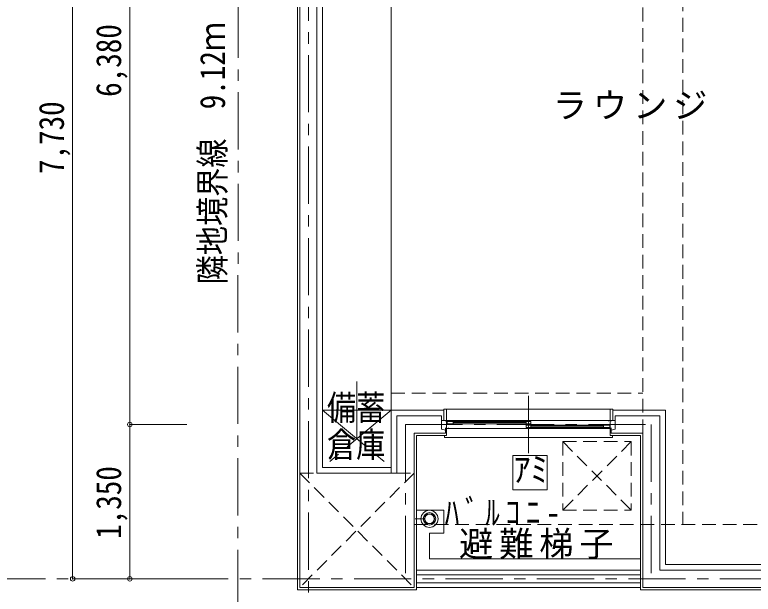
# Model space of a CAD drawing. Units: millimetres at full size; details may follow other scales. Extents: x -443943 to 462275, y -43546 to 79452.
# Drawn here: x -216001 to -209541, y -15352 to -10285 of the extents above; entities that cross this region are included whole.
import ezdxf
from ezdxf.enums import TextEntityAlignment as Align

# ---------------------------------------------------------------- set-up
doc = ezdxf.new("R2010")
doc.units = ezdxf.units.MM
doc.header["$LTSCALE"] = 100
doc.header["$PDMODE"] = 32
doc.header["$PDSIZE"] = 40
doc.linetypes.add('CHAIN1', pattern=[8, 5, -1, 1, -1])
doc.linetypes.add('DASHED1', pattern=[1.8, 1.2, -0.6])
for name, color, linetype, lineweight in [('4-0_仕上', 7, 'Continuous', 15), ('4-1_通り芯', 4, 'Continuous', 9), ('4-2_躯体', 3, 'Continuous', 20), ('4-3_建具', 4, 'Continuous', 9), ('4-4_寸法', 7, 'Continuous', 15), ('4-5_文字', 7, 'Continuous', 15), ('4-A_目地･ﾊｯﾁ', 4, 'Continuous', 9), ('4-B_E-PANL', 1, 'Continuous', 18), ('4-F__', 4, 'Continuous', 9)]:
    doc.layers.add(name, color=color, linetype=linetype, lineweight=lineweight)
doc.styles.add('ＭＳ ゴシック', font='')
doc.styles.get('ＭＳ ゴシック').set_extended_font_data('MS Gothic')

msp = doc.modelspace()

# ---------------------------------------------------------------- linework, layer by layer
at = {"layer": '4-0_仕上', "linetype": 'DASHED1'}
for p, q in [((-210507.5, -13943.1), (-210507.5, -7613.1)), ((-210157.5, -7613.1), (-210157.5, -14743.1)), ((-212707.5, -13593.1), (-210507.5, -13593.1)), ((-212507.5, -14743.1), (-207332.5, -14743.1))]:
    msp.add_line(p, q, dxfattribs=at)
at = {"layer": '4-0_仕上'}
for p, q in [((-213307.5, -8463.1), (-213307.5, -14243.1)), ((-212247.5, -13743.1), (-213307.5, -13743.1)), ((-212707.5, -13743.1), (-212707.5, -14243.1)), ((-210307.5, -13743.1), (-210767.5, -13743.1)), ((-210307.5, -15093.1), (-210307.5, -13743.1)), ((-212222.5, -13963.1), (-212487.5, -13963.1)), ((-212487.5, -13963.1), (-212487.5, -15313.1)), ((-210527.5, -13963.1), (-210792.5, -13963.1)), ((-213307.5, -14243.1), (-212707.5, -14243.1)), ((-210307.5, -15093.1), (-209385, -15093.1)), ((-212487.5, -15143.1), (-210527.5, -15143.1)), ((-212487.5, -15293.1), (-210527.5, -15293.1)), ((-212487.5, -15313.1), (-213527.5, -15313.1)), ((-209360, -15313.1), (-210527.5, -15313.1))]:
    msp.add_line(p, q, dxfattribs=at)
for points in [[(-213527.5, -15313.1), (-213527.5, -7393.1), (-183337.5, -7393.1)], [(-210527.5, -15313.1), (-210527.5, -15188.9), (-210527.5, -13963.1)]]:
    msp.add_lwpolyline(points, dxfattribs=at)
at = {"layer": '4-1_通り芯', "linetype": 'CHAIN1'}
for p, q in [((-213432.5, -4238.1), (-213432.5, -19068.1)), ((-212582.5, -13868.1), (-210432.5, -13868.1)), ((-212582.5, -13868.1), (-212582.5, -15218.1)), ((-210432.5, -13868.1), (-210432.5, -15218.1)), ((-217032.5, -15218.1), (-175682.5, -15218.1))]:
    msp.add_line(p, q, dxfattribs=at)
at = {"layer": '4-2_躯体'}
for p, q in [((-213507.5, -15293.1), (-213507.5, -7413.1)), ((-213357.5, -8413.1), (-213357.5, -14293.1)), ((-212657.5, -13793.1), (-212657.5, -14293.1)), ((-212267.5, -13793.1), (-212657.5, -13793.1)), ((-210357.5, -13793.1), (-210747.5, -13793.1)), ((-210747.5, -13908.7), (-210747.5, -13793.1)), ((-210357.5, -15143.1), (-210357.5, -13793.1)), ((-212232.5, -13943.1), (-212507.5, -13943.1)), ((-212232.5, -13943.1), (-212232.5, -13918.1)), ((-210782.5, -13918.1), (-210747.5, -13908.7)), ((-210782.5, -13918.1), (-210782.5, -13943.1)), ((-210507.5, -13943.1), (-210782.5, -13943.1)), ((-210507.5, -15293.1), (-210507.5, -13943.1)), ((-213357.5, -14293.1), (-212657.5, -14293.1)), ((-210357.5, -15143.1), (-209405, -15143.1)), ((-209370, -15293.1), (-210507.5, -15293.1))]:
    msp.add_line(p, q, dxfattribs=at)
at = {"layer": '4-2_躯体', "linetype": 'DASHED1'}
for p, q in [((-213507.5, -14293.1), (-213357.5, -14293.1)), ((-213507.5, -14293.1), (-212507.5, -15293.1)), ((-212507.5, -14293.1), (-213507.5, -15293.1)), ((-212657.5, -14293.1), (-212507.5, -14293.1))]:
    msp.add_line(p, q, dxfattribs=at)
at = {"layer": '4-2_躯体'}
for points in [[(-212267.5, -13793.1), (-212267.5, -13908.7), (-212232.5, -13918.1)], [(-212507.5, -13943.1), (-212507.5, -15293.1), (-213507.5, -15293.1)]]:
    msp.add_lwpolyline(points, dxfattribs=at)
at = {"layer": '4-3_建具', "color": 7, "lineweight": 15}
for p, q in [((-212707.5, -8413.1), (-212707.5, -14293.1)), ((-212247.5, -13733.1), (-210767.5, -13733.1)), ((-212247.5, -13833.1), (-212247.5, -13733.1)), ((-212222.5, -13733.1), (-212222.5, -13833.1)), ((-210792.5, -13733.1), (-210792.5, -13833.1)), ((-210767.5, -13833.1), (-210767.5, -13733.1)), ((-212222.5, -13833.1), (-212247.5, -13833.1)), ((-210792.5, -13833.1), (-210767.5, -13833.1)), ((-212232.5, -13918.1), (-212222.5, -13918.1)), ((-212222.5, -13918.1), (-212222.5, -13963.1)), ((-210792.5, -13918.1), (-210782.5, -13918.1)), ((-210792.5, -13918.1), (-210792.5, -13963.1))]:
    msp.add_line(p, q, dxfattribs=at)
at = {"layer": '4-3_建具'}
for p, q in [((-213007.5, -13493.1), (-213007.5, -13993.1)), ((-211507.5, -13618.1), (-211507.5, -14118.1)), ((-212247.5, -13833.1), (-212267.5, -13833.1)), ((-212232.5, -13838.1), (-212232.5, -13833.1)), ((-212232.5, -13833.1), (-210782.5, -13833.1)), ((-212222.5, -13833.1), (-212222.5, -13918.1)), ((-212219.5, -13840.6), (-211487.5, -13840.6)), ((-212219.5, -13863.6), (-212219.5, -13840.6)), ((-211487.5, -13863.6), (-212219.5, -13863.6)), ((-212207.5, -13833.1), (-212207.5, -13838.1)), ((-212165, -13840.6), (-212165, -13863.6)), ((-211527.5, -13852.1), (-212165, -13852.1)), ((-211527.5, -13840.6), (-211527.5, -13863.6)), ((-211527.5, -13872.6), (-211527.5, -13895.6)), ((-210795.5, -13872.6), (-211527.5, -13872.6)), ((-211487.5, -13840.6), (-211487.5, -13863.6)), ((-211487.5, -13872.6), (-211487.5, -13895.6)), ((-210850, -13884.1), (-211487.5, -13884.1)), ((-210850, -13872.6), (-210850, -13895.6)), ((-210807.5, -13833.1), (-210807.5, -13838.1)), ((-210795.5, -13895.6), (-210795.5, -13872.6)), ((-210792.5, -13833.1), (-210792.5, -13918.1)), ((-210782.5, -13833.1), (-210782.5, -13838.1)), ((-210767.5, -13833.1), (-210747.5, -13833.1)), ((-212232.5, -13918.1), (-212232.5, -13898.1)), ((-212232.5, -13903.1), (-210782.5, -13903.1)), ((-212207.5, -13898.1), (-212207.5, -13903.1)), ((-211527.5, -13895.6), (-210795.5, -13895.6)), ((-210807.5, -13898.1), (-210807.5, -13903.1)), ((-210782.5, -13898.1), (-210782.5, -13918.1)), ((-212242.5, -13963.1), (-212242.5, -13983.1)), ((-212487.5, -15183.1), (-210527.5, -15183.1)), ((-212487.5, -15253.1), (-210527.5, -15253.1))]:
    msp.add_line(p, q, dxfattribs=at)
at = {"layer": '4-3_建具', "linetype": 'CHAIN1'}
for p, q in [((-213307.5, -13743.1), (-212707.5, -14243.1)), ((-212707.5, -13743.1), (-213307.5, -14243.1))]:
    msp.add_line(p, q, dxfattribs=at)
at = {"layer": '4-3_建具'}
msp.add_lwpolyline([(-210772.5, -13963.1), (-210772.5, -13983.1), (-212242.5, -13983.1)], dxfattribs=at)
at = {"layer": '4-4_寸法'}
for p, q in [((-215494.2, -15218.1), (-215494.2, -7488.1)), ((-214994.2, -15218.1), (-214994.2, -7488.1)), ((-214994.2, -13868.1), (-214494.2, -13868.1)), ((-215494.2, -15218.1), (-214494.2, -15218.1))]:
    msp.add_line(p, q, dxfattribs=at)
for p in [(-214994.2, -13868.1), (-215494.2, -15218.1), (-214994.2, -15218.1)]:
    msp.add_point(p, dxfattribs=at)
at = {"layer": '4-A_目地･ﾊｯﾁ'}
for p, q in [((-212247.5, -14618.1), (-212487.5, -14618.1)), ((-212247.5, -14618.1), (-212247.5, -14818.1)), ((-212372.5, -14818.1), (-212372.5, -15043.1)), ((-212372.5, -14818.1), (-212247.5, -14818.1)), ((-210527.5, -15043.1), (-212372.5, -15043.1))]:
    msp.add_line(p, q, dxfattribs=at)
at = {"layer": '4-A_目地･ﾊｯﾁ', "color": 2, "lineweight": 15}
msp.add_line((-212497.5, -14693.1), (-212417, -14693.1), dxfattribs=at)
for radius in [75, 55, 44.5, 41.8]:
    msp.add_circle((-212372.5, -14693.1), radius, dxfattribs=at)
at = {"layer": '4-B_E-PANL', "color": 7, "linetype": 'DASHED1', "lineweight": 15}
for p, q in [((-211207.5, -14018.1), (-210607.5, -14618.1)), ((-210607.5, -14018.1), (-211207.5, -14618.1))]:
    msp.add_line(p, q, dxfattribs=at)
at = {"layer": '4-B_E-PANL'}
for p, q in [((-211644.1, -14138.1), (-211644.1, -14438.1)), ((-211344.1, -14138.1), (-211644.1, -14138.1)), ((-211344.1, -14438.1), (-211344.1, -14138.1)), ((-211644.1, -14438.1), (-211344.1, -14438.1))]:
    msp.add_line(p, q, dxfattribs=at)
at = {"layer": '4-B_E-PANL', "color": 7, "linetype": 'DASHED1', "lineweight": 15}
for points in [[(-211207.5, -14018.1), (-210607.5, -14018.1), (-210607.5, -14618.1)], [(-211207.5, -14018.1), (-211207.5, -14618.1), (-210607.5, -14618.1)]]:
    msp.add_lwpolyline(points, dxfattribs=at)
at = {"layer": '4-F__', "linetype": 'CHAIN1'}
msp.add_line((-214042.5, -6963.1), (-214051.2, -16091.6), dxfattribs=at)

# ---------------------------------------------------------------- texts
at = {"layer": '4-4_寸法', "style": 'ＭＳ ゴシック', "width": 0.85}
for s, p in [('6,380', (-215004.2, -11003.1)), ('7,730', (-215504.2, -11678.1)), ('1,350', (-215004.2, -14868.1))]:
    msp.add_text(s, height=219.9, rotation=90, dxfattribs=at).set_placement(p, align=Align.BOTTOM_LEFT)
at = {"layer": '4-5_文字', "style": 'ＭＳ ゴシック', "width": 0.85}
for s, p in [('備蓄', (-213269.2, -13895.8)), ('倉庫', (-213269.2, -14220.2))]:
    msp.add_text(s, height=219.9, dxfattribs=at).set_placement(p, align=Align.BOTTOM_LEFT)
at = {"layer": '4-5_文字', "char_height": 219.9, "attachment_point": 7, "style": 'ＭＳ ゴシック'}
for s, insert in [('\\T1.17;ラウンジ', (-211294.5, -11199)), ('\\T1.39;\\W0.85;ﾊﾞﾙｺﾆ-', (-212239.2, -14754.2)), ('\\T1.17;避難梯子', (-212114.3, -15046))]:
    msp.add_mtext(s, dxfattribs=dict(at, insert=insert))
at = {"layer": '4-B_E-PANL', "style": 'ＭＳ ゴシック'}
msp.add_text('ｱﾐ', height=219.9, dxfattribs=at).set_placement((-211638.8, -14434.7), align=Align.BOTTOM_LEFT)
at = {"layer": '4-F__', "color": 7, "style": 'ＭＳ ゴシック', "width": 0.85}
msp.add_text('隣地境界線\u30009.12ｍ', height=219.9, rotation=89.945, dxfattribs=at).set_placement((-214096.6, -12642), align=Align.BOTTOM_LEFT)

doc.saveas('drawing.dxf')
